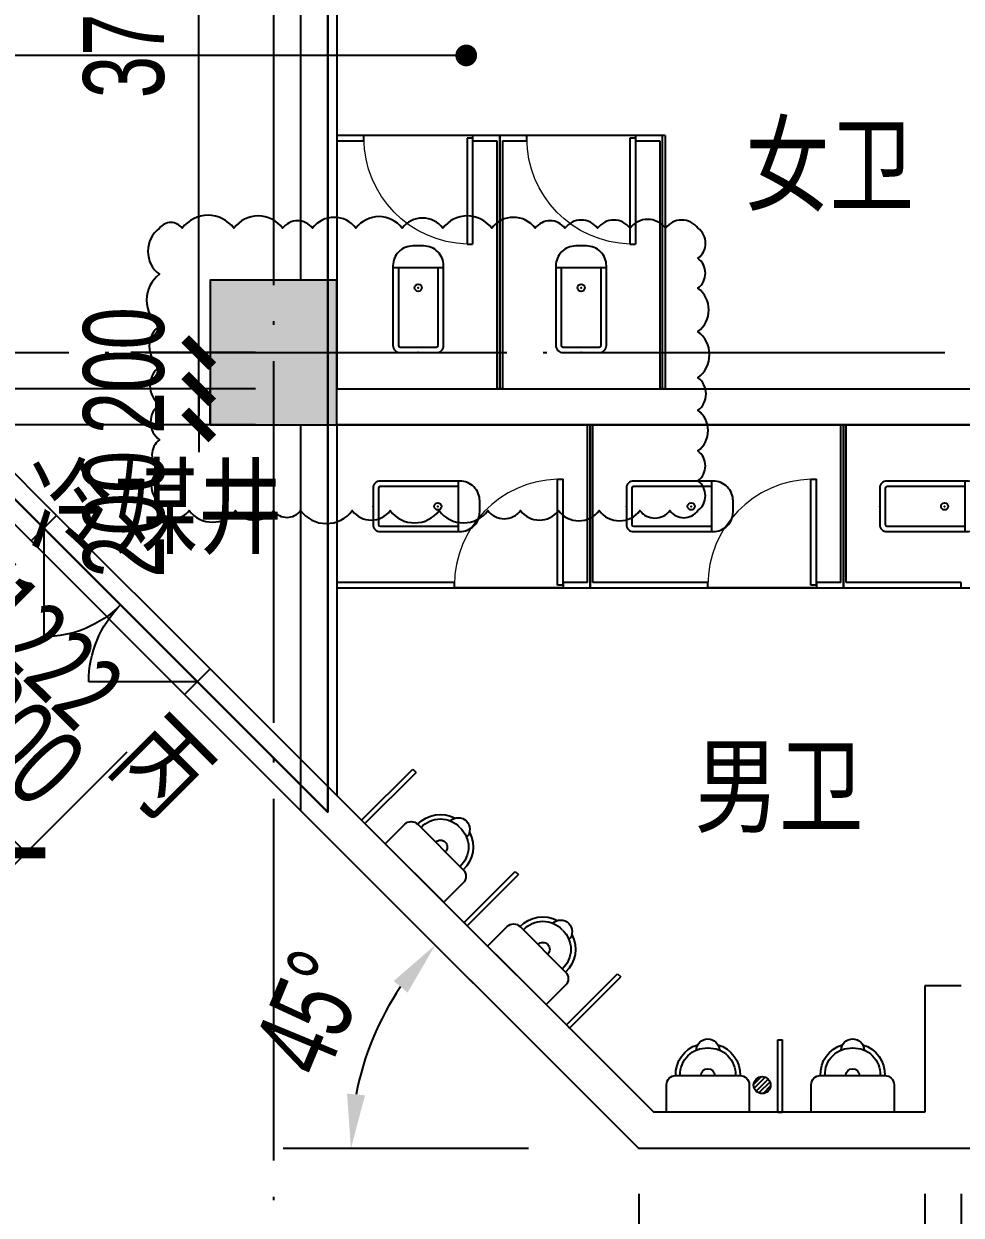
# Model space of a CAD drawing. Extents: x -409435 to 356702, y -107829 to 330904.
# Drawn here: x 94020 to 99200, y 101031 to 107618 of the extents above; entities that cross this region are included whole.
import ezdxf
from ezdxf.xclip import XClip

# ---------------------------------------------------------------- set-up
doc = ezdxf.new("R2010")
doc.units = 0
doc.header["$LTSCALE"] = 1000
doc.header["$MEASUREMENT"] = 0
doc.header["$XCLIPFRAME"] = 0
doc.linetypes.add('104-14# 核心筒$0$DOTE', pattern=[2.42, 2, -0.2, 0.02, -0.2])
for name, color, linetype in [('01-标注_尺寸', 124, 'Continuous'), ('104-14# 核心筒$0$02-TEXT_标注', 130, 'Continuous'), ('104-14# 核心筒$0$A-I_卫-洁具', 241, 'Continuous'), ('104-14# 核心筒$0$A-I_卫-隔断', 214, 'Continuous'), ('104-14# 核心筒$0$A-TECH_水', 3, 'Continuous'), ('104-14# 核心筒$0$A-TECH_结构', 21, 'Continuous'), ('104-14# 核心筒$0$A_AXIS-轴线', 36, '104-14# 核心筒$0$DOTE'), ('104-14# 核心筒$0$A_STR-砌块墙', 121, 'Continuous'), ('104-14# 核心筒$0$A_STR-砼柱', 51, 'Continuous'), ('PUB_HATCH', 8, 'Continuous'), ('X-104 14#平面$0$01-标注_符号', 200, 'Continuous'), ('X-104 14#平面$0$02-TEXT_标注', 130, 'Continuous'), ('X-104 14#平面$0$A_STR-砌块墙', 121, 'Continuous'), ('X-104 14#平面$0$DOOR_FIRE', 220, 'Continuous'), ('X-104 14#平面$0$DOOR_FIRE_TEXT', 7, 'Continuous')]:
    doc.layers.add(name, color=color, linetype=linetype)
doc.layers.add('104-14# 核心筒$0$04-不打印_辅助线', color=165, linetype='Continuous', plot=False)
doc.layers.add('104-14# 核心筒$0$DIM_MODI', color=6, linetype='Continuous', plot=False)
doc.layers.add('X-104 14#平面$0$000套内', color=226, linetype='Continuous', lineweight=30, plot=False)
doc.styles.add('104-14# 核心筒$0$Standard', font='STXIHEI_0.TTF', dxfattribs={"width": 0.8})
doc.styles.add('_TCH_DIM_T3', font='ros.shx', dxfattribs={"width": 0.705882, "bigfont": 'jd.shx'})
doc.styles.add('X-104 14#平面$0$_TCH_WINDOW', font='STXIHEI_0.TTF', dxfattribs={"width": 0.75, "height": 3.5})
doc.styles.add('X-104 14#平面$0$Standard', font='STXIHEI_0.TTF', dxfattribs={"width": 0.8})
doc.dimstyles.new('_TCH_ARCH&&150', dxfattribs={"dimtxt": 446.25, "dimasz": 150, "dimexe": 375, "dimexo": 450, "dimgap": 189.375, "dimtad": 1, "dimdec": 0, "dimzin": 0, "dimdsep": 46, "dimtxsty": '_TCH_DIM_T3', "dimblk": 'ARCHTICK', "dimcen": 0.09, "dimclrt": 7, "dimazin": 2, "dimtfac": 1, "dimtdec": 0, "dimtix": 1, "dimtmove": 2, "dimatfit": 3, "dimfxl": 0, "dimtolj": 1, "dimtzin": 0, "dimarcsym": 0})
doc.dimstyles.new('_TCH_ARROW&&150', dxfattribs={"dimtxt": 446.25, "dimasz": 300, "dimexe": 375, "dimexo": 450, "dimgap": 150, "dimtad": 1, "dimdec": 0, "dimzin": 0, "dimdsep": 46, "dimtxsty": '_TCH_DIM_T3', "dimcen": 0.09, "dimclrt": 7, "dimazin": 2, "dimtfac": 1, "dimtdec": 0, "dimtix": 1, "dimtmove": 2, "dimatfit": 3, "dimfxl": 0, "dimtolj": 1, "dimtzin": 0, "dimarcsym": 0})

# ---------------------------------------------------------------- blocks, each defined once
blk = doc.blocks.new('104-14# 核心筒$0$$lvtry$00000200')
at = {"color": 0}
for p, q in [((-109.8, -40, 0), (-109.8, -469.7, 0)), ((99.8, -30, 0), (-99.8, -30, 0)), ((109.8, -469.7, 0), (109.8, -40, 0))]:
    blk.add_line(p, q, dxfattribs=at)
at = {"color": 0, "elevation": 0}
blk.add_lwpolyline([(99.8, 0), (-99.8, 0, 0.414214), (-139.8, -40), (-139.8, -479.7, 0.414214), (-29.8, -589.7), (29.8, -589.7, 0.414214), (139.8, -479.7), (139.8, -40, 0.414214)], format="xyb", close=True, dxfattribs=at)
blk.add_lwpolyline([(139.8, -469.7), (-139.8, -469.7)], dxfattribs=at)
at = {"color": 0}
blk.add_circle((0, -358.6, 0), 20, dxfattribs=at)
for centre, start, end in [((-99.8, -40, 0), 90, 180), ((99.8, -40, 0), 0, 90)]:
    blk.add_arc(centre, 10, start, end, dxfattribs=at)
for p in [(0, 0), (0, -358.6, 0)]:
    blk.add_point(p, dxfattribs=at)
blk = doc.blocks.new('104-14# 核心筒$0$hgfasg')
at = {"layer": '104-14# 核心筒$0$04-不打印_辅助线'}
blk.add_lwpolyline([(-450, 1400), (450, 1400), (450, 0), (-450, 0)], close=True, dxfattribs=at)
at = {"yscale": -1}
blk.add_blockref('104-14# 核心筒$0$$lvtry$00000200', (0, 200), dxfattribs=at)
blk = doc.blocks.new('104-14# 核心筒$0$A-toilet-F2$0$A-toilet-F3$0$xb')
for p, q in [((177.8, 203.2), (-177.8, 203.2)), ((-228.6, 152.4), (-228.6, 0)), ((228.6, 0), (228.6, 152.4)), ((-228.6, 0), (228.6, 0))]:
    blk.add_line(p, q)
for centre, radius, start, end in [((0, 342.9), 63.5, 1.07073, 178.92927), ((-6.3, 209.5), 171.6, 106.60688, 182.1211), ((-6.3, 209.5), 146.2, 87.8789, 182.1211), ((6.4, 209.5), 146.2, 357.8789, 92.1211), ((6.4, 209.5), 171.6, 357.8789, 73.39312), ((-177.8, 152.4), 50.8, 90, 180), ((0, 203.2), 38.1, 0, 180), ((177.8, 152.4), 50.8, 0, 90)]:
    blk.add_arc(centre, radius, start, end)
blk = doc.blocks.new('104-14# 核心筒$0$A$C0B6E3E5F')
at = {"layer": '104-14# 核心筒$0$A-I_卫-隔断'}
for p, q in [((-12.5, 0), (-12.5, 400)), ((-12.5, 400), (12.5, 400)), ((12.5, 0), (12.5, 400)), ((-12.5, 0), (12.5, 0))]:
    blk.add_line(p, q, dxfattribs=at)
blk = doc.blocks.new('104-14# 核心筒$0$$DorLib2D$00000001')
for p, q in [((0.45, 0.975), (0.5, 0.975)), ((0.45, 0), (0.45, 0.975)), ((0.5, 0), (0.5, 0.975)), ((0.5, 0), (0.45, 0))]:
    blk.add_line(p, q)
at = {"lineweight": 13}
blk.add_arc((0.475, 0), 0.975, 91.4693, 180, dxfattribs=at)
blk = doc.blocks.new('_FZH')
blk.add_lwpolyline([(-0.5, -0.5), (0.5, -0.5), (0.5, 0.5), (-0.5, 0.5)], close=True)
at = {"layer": 'PUB_HATCH'}
blk.add_solid([(-0.5, -0.5), (0.5, -0.5), (-0.5, 0.5), (0.5, 0.5)], dxfattribs=at)
blk = doc.blocks.new('104-14# 核心筒$0$$TwtSys$00000141')
for p, q in [((-94, 8), (-10, 92)), ((-94, 8), (-10, 92)), ((-87, -35), (35, 87)), ((-87, -35), (35, 87)), ((-66, -66), (66, 66)), ((-66, -66), (66, 66)), ((-32, -87), (88, 33)), ((-32, -87), (88, 33)), ((11, -92), (92, -11)), ((11, -92), (92, -11))]:
    blk.add_line(p, q)
blk.add_circle((0, 0), 94)
blk.add_circle((0, 0), 94)
blk = doc.blocks.new('104-14# 核心筒')
at = {"layer": '104-14# 核心筒$0$A-I_卫-隔断'}
for p, q in [((95900, 107000), (95750, 107000)), ((95750, 107000), (95750, 106970)), ((95750, 106970), (95900, 106970)), ((96500, 107000), (95900, 107000)), ((95900, 106970), (95900, 107000)), ((96650, 107000), (96500, 107000)), ((96500, 107000), (96500, 106970)), ((96500, 106970), (96635, 106970)), ((96635, 106970), (96635, 105600)), ((96800, 107000), (96650, 107000)), ((96665, 106970), (96665, 105600)), ((96665, 106970), (96800, 106970)), ((97400, 107000), (96800, 107000)), ((96800, 106970), (96800, 107000)), ((97565, 107000), (97400, 107000)), ((97400, 107000), (97400, 106970)), ((97400, 106970), (97535, 106970)), ((97535, 106970), (97535, 105600)), ((97565, 107000), (97565, 105600)), ((96665, 105600), (96635, 105600)), ((97565, 105600), (97535, 105600)), ((97135, 104530), (97135, 105400)), ((97135, 105400), (97165, 105400)), ((97165, 104530), (97165, 105400)), ((98535, 104530), (98535, 105400)), ((98535, 105400), (98565, 105400)), ((98565, 104530), (98565, 105400)), ((96400, 104530), (95750, 104530)), ((95750, 104530), (95750, 104500)), ((96400, 104500), (96400, 104530)), ((97135, 104530), (97000, 104530)), ((97000, 104530), (97000, 104500)), ((97800, 104530), (97165, 104530)), ((97800, 104500), (97800, 104530)), ((98535, 104530), (98400, 104530)), ((98400, 104530), (98400, 104500)), ((99200, 104530), (98565, 104530)), ((99200, 104500), (99200, 104530)), ((95750, 104500), (96400, 104500)), ((97000, 104500), (96400, 104500)), ((97000, 104500), (97150, 104500)), ((97150, 104500), (97800, 104500)), ((98400, 104500), (97800, 104500)), ((98400, 104500), (98550, 104500)), ((98550, 104500), (99200, 104500))]:
    blk.add_line(p, q, dxfattribs=at)
at = {"layer": '104-14# 核心筒$0$A-TECH_结构'}
blk.add_lwpolyline([(96307.9, 105850), (96307.9, 105850)], dxfattribs=at)
at = {"layer": '104-14# 核心筒$0$A_AXIS-轴线'}
for p, q in [((95400, 139633.6), (95400, 80554.9)), ((-9370.1, 105800), (120259.9, 105800))]:
    blk.add_line(p, q, dxfattribs=at)
at = {"layer": '104-14# 核心筒$0$A_STR-砌块墙'}
for p, q in [((95550, 109650), (95550, 106200)), ((95750, 109550), (95750, 106200)), ((95750, 105600), (100050, 105600)), ((95550, 105400), (95550, 103268.8)), ((95750, 105400), (99950, 105400)), ((95750, 105400), (95750, 103351.6)), ((95750, 103351.6), (97501.6, 101600)), ((95550, 103268.8), (97418.8, 101400)), ((99000, 102300), (99000, 101600)), ((99200, 102300), (99000, 102300)), ((99000, 101600), (97501.6, 101600)), ((99100, 101400), (97418.8, 101400)), ((102350, 101400), (99100, 101400))]:
    blk.add_line(p, q, dxfattribs=at)
at = {"layer": '104-14# 核心筒$0$DIM_MODI'}
blk.add_lwpolyline([(94769.9, 104926.3, 0.5), (94934.9, 104926.3, 0.5), (95189.9, 104926.3, 0.5), (95399.9, 104926.3, 0.5), (95549.9, 104926.3, 0.5), (95834.9, 104926.3, 0.5), (96044.9, 104926.3, 0.5), (96314.9, 104926.3, 0.5), (96584.9, 104926.3, 0.5), (96764.9, 104926.3, 0.5), (96974.9, 104926.3, 0.5), (97199.9, 104926.3, 0.5), (97424.9, 104926.3, 0.5), (97589.9, 104926.3, 0.5), (97745.7, 104926.3, 0.5), (97745.7, 105091.3, 0.5), (97745.7, 105256.3, 0.5), (97745.7, 105481.3, 0.5), (97745.7, 105661.3, 0.5), (97745.7, 105916.3, 0.5), (97745.7, 106156.3, 0.5), (97745.7, 106321.3, 0.5), (97745.7, 106487.9, 0.5), (97565.7, 106487.9, 0.5), (97370.7, 106487.9, 0.5), (97190.7, 106487.9, 0.5), (97010.7, 106487.9, 0.5), (96845.7, 106487.9, 0.5), (96605.7, 106487.9, 0.5), (96335.7, 106487.9, 0.5), (96110.7, 106487.9, 0.5), (95855.7, 106487.9, 0.5), (95615.7, 106487.9, 0.5), (95450.7, 106487.9, 0.5), (95180.7, 106487.9, 0.5), (94895.7, 106487.9, 0.5), (94769.9, 106487.9, 0.5), (94769.9, 106232.9, 0.5), (94769.9, 105947.9, 0.5), (94769.9, 105722.9, 0.5), (94769.9, 105512.9, 0.5), (94769.9, 105317.9, 0.5), (94769.9, 105152.9, 0.5), (94769.9, 104972.9, 0.5)], format="xyb", close=True, dxfattribs=at)
at = {"rotation": 314.999999999999}
for p in [(95896, 103205.6), (96461.7, 102639.9), (97027.4, 102074.3)]:
    blk.add_blockref('104-14# 核心筒$0$A$C0B6E3E5F', p, dxfattribs=at)
blk.add_blockref('104-14# 核心筒$0$A$C0B6E3E5F', (98200.3, 101600))
at = {"layer": '104-14# 核心筒$0$A-I_卫-洁具', "ltscale": 0.1, "xscale": -1}
for name, p in [('104-14# 核心筒$0$hgfasg', (96200, 105600)), ('104-14# 核心筒$0$hgfasg', (97100, 105600)), ('104-14# 核心筒$0$A-toilet-F2$0$A-toilet-F3$0$xb', (97800.3, 101600)), ('104-14# 核心筒$0$A-toilet-F2$0$A-toilet-F3$0$xb', (98600.3, 101600))]:
    blk.add_blockref(name, p, dxfattribs=at)
for name, p, rotation in [('104-14# 核心筒$0$hgfasg', (95750, 104950), 270), ('104-14# 核心筒$0$hgfasg', (97150, 104950), 270), ('104-14# 核心筒$0$hgfasg', (98550, 104950), 270), ('104-14# 核心筒$0$A-toilet-F2$0$A-toilet-F3$0$xb', (96178.8, 102922.8), 314.9999999997665), ('104-14# 核心筒$0$A-toilet-F2$0$A-toilet-F3$0$xb', (96744.5, 102357.1), 314.9999999997665)]:
    blk.add_blockref(name, p, dxfattribs=dict(at, rotation=rotation))
at = {"layer": '104-14# 核心筒$0$A-I_卫-隔断', "xscale": -600, "zscale": 30, "rotation": 180}
for p, yscale in [((96200, 106985), 600), ((97100, 106985), 600), ((96700, 104515), -600), ((98100, 104515), -600)]:
    blk.add_blockref('104-14# 核心筒$0$$DorLib2D$00000001', p, dxfattribs=dict(at, yscale=yscale))
at = {"layer": '104-14# 核心筒$0$A-TECH_水', "xscale": 0.5, "yscale": 0.5, "zscale": 0.5, "rotation": 180}
blk.add_blockref('104-14# 核心筒$0$$TwtSys$00000141', (98100.3, 101750.4), dxfattribs=at)
at = {"layer": '104-14# 核心筒$0$A_STR-砼柱', "xscale": 700, "yscale": 800, "zscale": 800}
blk.add_blockref('_FZH', (95400, 105800), dxfattribs=at)
at = {"layer": '104-14# 核心筒$0$02-TEXT_标注', "style": '104-14# 核心筒$0$Standard', "width": 0.8}
for s, p in [('女卫', (98006.1, 106625.5)), ('男卫', (97726.6, 103191.3))]:
    blk.add_text(s, height=428.14, dxfattribs=at).set_placement(p)
blk = doc.blocks.new('X-104 14#平面$0$$DorLib2D$00000116')
at = {"color": 0}
for p, q in [((-0.5, 0), (-0.1464, 0.3536)), ((0.5, 0), (0.1464, 0.3536))]:
    blk.add_line(p, q, dxfattribs=at)
for centre, start, end in [((-0.5, 0), 0, 45), ((0.5, 0), 135, 180)]:
    blk.add_arc(centre, 0.5, start, end, dxfattribs=at)
blk = doc.blocks.new('X-104 14#平面')
at = {"layer": 'X-104 14#平面$0$000套内'}
blk.add_lwpolyline([(115950, 101100), (117513.1, 101081.9), (120578.2, 127784.4), (99531.2, 133640.3), (92084.5, 106875.7), (95700, 103260.2), (95700, 110500), (98900, 110500), (98900, 110500), (110900, 110500), (110900, 111900), (115950, 111900)], close=True, dxfattribs=at)
at = {"layer": 'X-104 14#平面$0$01-标注_符号'}
for p, q in [((94980.4, 107443), (93090.9, 107443)), ((96465.1, 107443), (94980.4, 107443))]:
    blk.add_line(p, q, dxfattribs=at)
at = {"layer": 'X-104 14#平面$0$01-标注_符号', "const_width": 60}
blk.add_lwpolyline([(96495.1, 107443, 1), (96435.1, 107443, 1)], format="xyb", close=True, dxfattribs=at)
at = {"layer": 'X-104 14#平面$0$A_STR-砌块墙'}
for p, q in [((95050, 105600), (93501.6, 105600)), ((95050, 105400), (95050, 105600)), ((93398.3, 105420.5), (94060.1, 104758.7)), ((95050, 105400), (93701.6, 105400)), ((94201.5, 104900.1), (93701.6, 105400)), ((94060.1, 104758.7), (94201.5, 104900.1)), ((95050.1, 104051.5), (94908.7, 103910.1)), ((95774.2, 103327.4), (95050.1, 104051.5)), ((94908.7, 103910.1), (95632.8, 103186))]:
    blk.add_line(p, q, dxfattribs=at)
at = {"layer": 'X-104 14#平面$0$DOOR_FIRE'}
for p, q in [((94201.5, 104900.1), (95050.1, 104051.5)), ((94060.1, 104758.7), (94908.7, 103910.1))]:
    blk.add_line(p, q, dxfattribs=at)
ref = blk.add_blockref('104-14# 核心筒', (0, 0))
XClip(ref).set_block_clipping_path([(-38664.3623821461, -25500), (139216.5485069363, 330900)])
at = {"layer": 'X-104 14#平面$0$DOOR_FIRE', "xscale": 1200, "yscale": -1200, "zscale": 200, "rotation": 314.999999999999}
blk.add_blockref('X-104 14#平面$0$$DorLib2D$00000116', (94555.1, 104405.1), dxfattribs=at)
at = {"layer": 'X-104 14#平面$0$02-TEXT_标注', "style": 'X-104 14#平面$0$Standard', "width": 0.8}
blk.add_text('冷媒井', height=428.14, dxfattribs=at).set_placement((94048.9, 104733.5))
at = {"layer": 'X-104 14#平面$0$DOOR_FIRE_TEXT', "style": 'X-104 14#平面$0$_TCH_WINDOW', "width": 0.75}
for s, height, p in [('FM1222', 428.14, (93385, 104618.3)), ('丙', 428.1, (94485.3, 103518))]:
    blk.add_text(s, height=height, rotation=315, dxfattribs=at).set_placement(p)
blk = doc.blocks.new('_ArchTick')
at = {"color": 0, "linetype": 'ByBlock', "const_width": 0.4}
blk.add_lwpolyline([(-0.5, -0.5), (0.5, 0.5)], dxfattribs=at)
blk = doc.blocks.new('*D1227')
at = {"layer": '01-标注_尺寸', "color": 0, "lineweight": -2, "transparency": 16777216}
for p, q in [((97418.8, 101150), (97418.8, 99890.6)), ((99000, 101150), (99000, 99890.6)), ((97418.8, 100265.6), (99000, 100265.6))]:
    blk.add_line(p, q, dxfattribs=at)
at = {"layer": 'Defpoints', "color": 0, "transparency": 16777216}
for p in [(97418.8, 101600), (99000, 101600), (99000, 100265.6)]:
    blk.add_point(p, dxfattribs=at)
at = {"layer": '01-标注_尺寸', "color": 0, "lineweight": -2, "transparency": 16777216, "xscale": 150, "yscale": 150, "zscale": 150, "rotation": 180}
blk.add_blockref('_ArchTick', (97418.8, 100265.6), dxfattribs=at)
at = {"layer": '01-标注_尺寸', "color": 0, "lineweight": -2, "transparency": 16777216, "xscale": 150, "yscale": 150, "zscale": 150}
blk.add_blockref('_ArchTick', (99000, 100265.6), dxfattribs=at)
at = {"layer": '01-标注_尺寸', "color": 7, "transparency": 16777216, "insert": (98209.4, 100678.1), "char_height": 446.25, "attachment_point": 5, "style": '_TCH_DIM_T3'}
blk.add_mtext('\\A1;1581', dxfattribs=at)
blk = doc.blocks.new('*D1228')
at = {"layer": '01-标注_尺寸', "color": 0, "lineweight": -2, "transparency": 16777216}
for p, q in [((99000, 101150), (99000, 99890.6)), ((99200, 101150), (99200, 99890.6)), ((99000, 100265.6), (98850, 100265.6)), ((99000, 100265.6), (99200, 100265.6)), ((99200, 100265.6), (99350, 100265.6))]:
    blk.add_line(p, q, dxfattribs=at)
at = {"layer": 'Defpoints', "color": 0, "transparency": 16777216}
for p in [(99000, 101600), (99200, 101600), (99200, 100265.6)]:
    blk.add_point(p, dxfattribs=at)
at = {"layer": '01-标注_尺寸', "color": 0, "lineweight": -2, "transparency": 16777216, "xscale": 150, "yscale": 150, "zscale": 150}
blk.add_blockref('_ArchTick', (99000, 100265.6), dxfattribs=at)
at = {"layer": '01-标注_尺寸', "color": 0, "lineweight": -2, "transparency": 16777216, "xscale": 150, "yscale": 150, "zscale": 150, "rotation": 180}
blk.add_blockref('_ArchTick', (99200, 100265.6), dxfattribs=at)
at = {"layer": '01-标注_尺寸', "color": 7, "transparency": 16777216, "insert": (99100, 100678.1), "char_height": 446.25, "attachment_point": 5, "style": '_TCH_DIM_T3'}
blk.add_mtext('\\A1;200', dxfattribs=at)
blk = doc.blocks.new('*D1229')
at = {"layer": '01-标注_尺寸', "color": 0, "lineweight": -2, "transparency": 16777216}
for p, q in [((99200, 101150), (99200, 99890.6)), ((102250, 101150), (102250, 99890.6)), ((99200, 100265.6), (102250, 100265.6))]:
    blk.add_line(p, q, dxfattribs=at)
at = {"layer": 'Defpoints', "color": 0, "transparency": 16777216}
for p in [(99200, 101600), (102250, 101600), (102250, 100265.6)]:
    blk.add_point(p, dxfattribs=at)
at = {"layer": '01-标注_尺寸', "color": 0, "lineweight": -2, "transparency": 16777216, "xscale": 150, "yscale": 150, "zscale": 150, "rotation": 180}
blk.add_blockref('_ArchTick', (99200, 100265.6), dxfattribs=at)
at = {"layer": '01-标注_尺寸', "color": 0, "lineweight": -2, "transparency": 16777216, "xscale": 150, "yscale": 150, "zscale": 150}
blk.add_blockref('_ArchTick', (102250, 100265.6), dxfattribs=at)
at = {"layer": '01-标注_尺寸', "color": 7, "transparency": 16777216, "insert": (100725, 100678.1), "char_height": 446.25, "attachment_point": 5, "style": '_TCH_DIM_T3'}
blk.add_mtext('\\A1;3050', dxfattribs=at)
blk = doc.blocks.new('*D2166')
at = {"layer": '01-标注_尺寸', "color": 0, "lineweight": -2, "transparency": 16777216}
for p, q in [((94986.9, 105600), (94986.9, 105750)), ((95300, 105600), (94611.9, 105600)), ((94986.9, 105400), (94986.9, 105600)), ((95300, 105400), (94611.9, 105400)), ((94986.9, 105400), (94986.9, 105250))]:
    blk.add_line(p, q, dxfattribs=at)
at = {"layer": 'Defpoints', "color": 0, "transparency": 16777216}
for p in [(94986.9, 105600), (95750, 105600), (95750, 105400)]:
    blk.add_point(p, dxfattribs=at)
at = {"layer": '01-标注_尺寸', "color": 0, "lineweight": -2, "transparency": 16777216, "xscale": 150, "yscale": 150, "zscale": 150}
for p, rotation in [((94986.9, 105600), 270), ((94986.9, 105400), 90)]:
    blk.add_blockref('_ArchTick', p, dxfattribs=dict(at, rotation=rotation))
at = {"layer": '01-标注_尺寸', "color": 7, "transparency": 16777216, "insert": (94574.4, 104906.1), "char_height": 446.25, "attachment_point": 5, "rotation": 90, "style": '_TCH_DIM_T3'}
blk.add_mtext('\\A1;200', dxfattribs=at)
blk = doc.blocks.new('*D2167')
at = {"layer": '01-标注_尺寸', "color": 0, "lineweight": -2, "transparency": 16777216}
for p, q in [((94986.9, 105800), (94986.9, 105950)), ((95300, 105800), (94611.9, 105800)), ((94986.9, 105600), (94986.9, 105800)), ((95300, 105600), (94611.9, 105600)), ((94986.9, 105600), (94986.9, 105450))]:
    blk.add_line(p, q, dxfattribs=at)
at = {"layer": 'Defpoints', "color": 0, "transparency": 16777216}
for p in [(94986.9, 105800), (95750, 105800), (95750, 105600)]:
    blk.add_point(p, dxfattribs=at)
at = {"layer": '01-标注_尺寸', "color": 0, "lineweight": -2, "transparency": 16777216, "xscale": 150, "yscale": 150, "zscale": 150}
for p, rotation in [((94986.9, 105800), 270), ((94986.9, 105600), 90)]:
    blk.add_blockref('_ArchTick', p, dxfattribs=dict(at, rotation=rotation))
at = {"layer": '01-标注_尺寸', "color": 7, "transparency": 16777216, "insert": (94574.4, 105700), "char_height": 446.25, "attachment_point": 5, "rotation": 90, "style": '_TCH_DIM_T3'}
blk.add_mtext('\\A1;200', dxfattribs=at)
blk = doc.blocks.new('*D2168')
at = {"layer": '01-标注_尺寸', "color": 0, "lineweight": -2, "transparency": 16777216}
for p, q in [((95300, 109550), (94611.9, 109550)), ((94986.9, 105800), (94986.9, 109550)), ((95300, 105800), (94611.9, 105800))]:
    blk.add_line(p, q, dxfattribs=at)
at = {"layer": 'Defpoints', "color": 0, "transparency": 16777216}
for p in [(94986.9, 109550), (95750, 109550), (95750, 105800)]:
    blk.add_point(p, dxfattribs=at)
at = {"layer": '01-标注_尺寸', "color": 0, "lineweight": -2, "transparency": 16777216, "xscale": 150, "yscale": 150, "zscale": 150}
for p, rotation in [((94986.9, 109550), 90), ((94986.9, 105800), 270)]:
    blk.add_blockref('_ArchTick', p, dxfattribs=dict(at, rotation=rotation))
at = {"layer": '01-标注_尺寸', "color": 7, "transparency": 16777216, "insert": (94574.4, 107675), "char_height": 446.25, "attachment_point": 5, "rotation": 90, "style": '_TCH_DIM_T3'}
blk.add_mtext('\\A1;3750', dxfattribs=at)
blk = doc.blocks.new('*D2172')
at = {"layer": '01-标注_尺寸', "color": 0, "lineweight": -2, "transparency": 16777216}
for p, q in [((96987.1, 101831.7), (96028.7, 102790.1)), ((96808.3, 101400), (95452.8, 101400))]:
    blk.add_line(p, q, dxfattribs=at)
blk.add_arc((97418.8, 101400), 1590.9, 145.8203, 169.1797, dxfattribs=at)
at = {"layer": '01-标注_尺寸', "color": 0, "transparency": 16777216}
for points in [[(96064.1, 102325.6), (96141.2, 102261.9), (96293.8, 102525)], [(95905.9, 101693.9), (95806.4, 101703.4), (95827.8, 101400)]]:
    blk.add_solid(points, dxfattribs=at)
at = {"layer": 'Defpoints', "color": 0, "transparency": 16777216}
for p in [(96041, 102195.5), (97305.3, 101513.5), (97258.3, 101400), (97418.8, 101400)]:
    blk.add_point(p, dxfattribs=at)
at = {"layer": '01-标注_尺寸', "color": 7, "transparency": 16777216, "insert": (95604.2, 102151.6), "char_height": 446.25, "attachment_point": 5, "rotation": 67.5, "style": '_TCH_DIM_T3'}
blk.add_mtext('\\A1;45°', dxfattribs=at)
blk = doc.blocks.new('*D2229')
at = {"layer": '01-标注_尺寸', "color": 0, "lineweight": -2, "transparency": 16777216}
for p, q in [((93741.9, 104440.5), (92919.1, 103617.7)), ((93184.3, 103882.8), (94032.8, 103034.3)), ((94590.5, 103591.9), (93767.7, 102769.1))]:
    blk.add_line(p, q, dxfattribs=at)
at = {"layer": 'Defpoints', "color": 0, "transparency": 16777216}
for p in [(94060.1, 104758.7), (94908.7, 103910.1), (94032.8, 103034.3)]:
    blk.add_point(p, dxfattribs=at)
at = {"layer": '01-标注_尺寸', "color": 0, "lineweight": -2, "transparency": 16777216, "xscale": 150, "yscale": 150, "zscale": 150}
for p, rotation in [((93184.3, 103882.8), 134.999999999999), ((94032.8, 103034.3), 314.999999999999)]:
    blk.add_blockref('_ArchTick', p, dxfattribs=dict(at, rotation=rotation))
at = {"layer": '01-标注_尺寸', "color": 7, "transparency": 16777216, "insert": (93900.2, 103750.2), "char_height": 446.25, "attachment_point": 5, "rotation": 315, "style": '_TCH_DIM_T3'}
blk.add_mtext('\\A1;1200', dxfattribs=at)

msp = doc.modelspace()

# ---------------------------------------------------------------- block references
msp.add_blockref('X-104 14#平面', (0, 0))

# ---------------------------------------------------------------- dimensions: what is measured, and where the dimension line sits
at = {"layer": '01-标注_尺寸'}
for p1, p2, distance, picture, middle in [((95750, 105800), (95750, 109550), 763.1, '*D2168', (94574.4, 107675)), ((95750, 105600), (95750, 105800), 763.1, '*D2167', (94574.4, 105700)), ((94060.1, 104758.7), (94908.7, 103910.1), -1238.6, '*D2229', (93900.2, 103750.2)), ((97418.8, 101600), (99000, 101600), -1334.4, '*D1227', (98209.4, 100678.1)), ((99000, 101600), (99200, 101600), -1334.4, '*D1228', (99100, 100678.1)), ((99200, 101600), (102250, 101600), -1334.4, '*D1229', (100725, 100678.1))]:
    dim = msp.add_aligned_dim(p1=p1, p2=p2, distance=distance, dimstyle='_TCH_ARCH&&150', dxfattribs=at)
    dim.commit()
    dim.dimension.update_dxf_attribs({"geometry": picture, "text_midpoint": middle})
dim = msp.add_linear_dim(base=(94986.9, 105600), p1=(95750, 105400), p2=(95750, 105600), angle=90, dimstyle='_TCH_ARCH&&150', dxfattribs=at)
dim.commit()
dim.dimension.update_dxf_attribs({"geometry": '*D2166', "text_midpoint": (94574.4, 104906.1), "dimtype": 161})
dim = msp.add_angular_dim_3p(base=(96041, 102195.5), center=(97418.8, 101400), p1=(97305.3, 101513.5), p2=(97258.3, 101400), dimstyle='_TCH_ARROW&&150', dxfattribs=at)
dim.commit()
dim.dimension.update_dxf_attribs({"geometry": '*D2172', "text_midpoint": (95604.2, 102151.6)})

doc.saveas('drawing.dxf')
